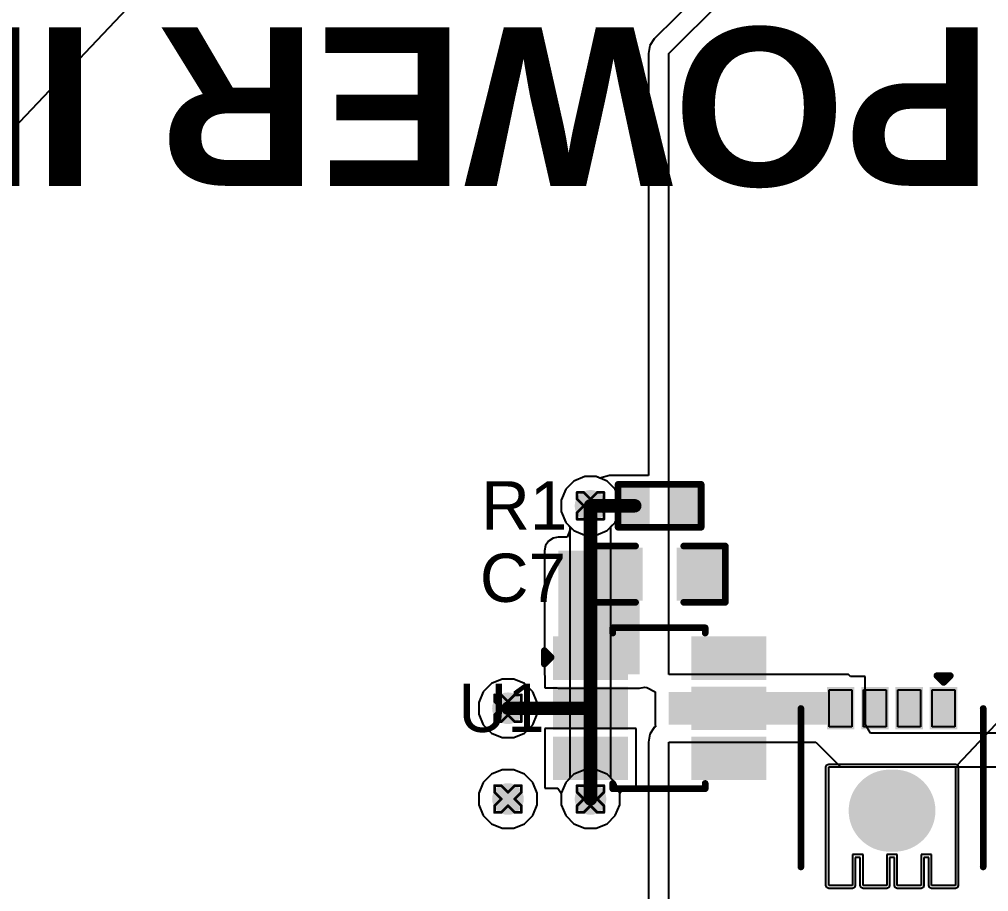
# Model space of a CAD drawing. Header units: inches. Extents: x -11 to 5379, y 0 to 5429.
# Drawn here: x 312.31 to 330.67, y 77.21 to 93.74 of the extents above; entities that cross this region are included whole.
import ezdxf

# ---------------------------------------------------------------- set-up
doc = ezdxf.new("R2010")
doc.units = ezdxf.units.IN
for name, color, linetype in [('Bottom Layer', 5, 'Continuous'), ('Drill Drawing', 1, 'Continuous'), ('GND', 16, 'Continuous'), ('PWR', 76, 'Continuous'), ('Top Layer', 1, 'Continuous'), ('Top Overlay', 2, 'Continuous'), ('Top Paste', 8, 'Continuous'), ('Top Solder', 216, 'Continuous'), ('Via Holes', 16, 'Continuous')]:
    doc.layers.add(name, color=color, linetype=linetype)
doc.styles.add('Arial', font='', dxfattribs={"height": 0.2})
doc.styles.add('Arial_Bold', font='', dxfattribs={"height": 0.2})
doc.styles.get('Arial').set_extended_font_data('Arial')
doc.styles.get('Arial_Bold').set_extended_font_data('Arial', bold=True)

# ---------------------------------------------------------------- blocks, each defined once
blk = doc.blocks.new('13_WQFN_HR__3_2__107')
at = {"layer": 'Top Solder'}
blk.add_line((-0.423, -1.678), (5365.845, -5095.971), dxfattribs=at)
blk = doc.blocks.new('SOT_23_6_158')
at = {"layer": 'Top Layer'}
for points in [[(-1.92, 1.26), (-0.7, 1.26), (-0.7, 0.64), (-1.92, 0.64)], [(0.7, 1.26), (1.92, 1.26), (1.92, 0.64), (0.7, 0.64)], [(-1.92, 0.31), (-0.7, 0.31), (-0.7, -0.31), (-1.92, -0.31)], [(0.7, 0.31), (1.92, 0.31), (1.92, -0.31), (0.7, -0.31)], [(-1.92, -0.64), (-0.7, -0.64), (-0.7, -1.26), (-1.92, -1.26)], [(0.7, -0.64), (1.92, -0.64), (1.92, -1.26), (0.7, -1.26)]]:
    blk.add_hatch(color=1, dxfattribs=at).paths.add_polyline_path(points)
at = {"layer": 'Top Paste'}
for points in [[(-1.92, 1.26), (-0.7, 1.26), (-0.7, 0.64), (-1.92, 0.64)], [(0.7, 1.26), (1.92, 1.26), (1.92, 0.64), (0.7, 0.64)], [(-1.92, 0.31), (-0.7, 0.31), (-0.7, -0.31), (-1.92, -0.31)], [(0.7, 0.31), (1.92, 0.31), (1.92, -0.31), (0.7, -0.31)], [(-1.92, -0.64), (-0.7, -0.64), (-0.7, -1.26), (-1.92, -1.26)], [(0.7, -0.64), (1.92, -0.64), (1.92, -1.26), (0.7, -1.26)]]:
    blk.add_hatch(color=8, dxfattribs=at).paths.add_polyline_path(points)
at = {"layer": 'Top Solder'}
for points in [[(-2.022, 1.362), (-0.598, 1.362), (-0.598, 0.538), (-2.022, 0.538)], [(0.598, 1.362), (2.022, 1.362), (2.022, 0.538), (0.598, 0.538)], [(-2.022, 0.412), (-0.598, 0.412), (-0.598, -0.412), (-2.022, -0.412)], [(0.598, 0.412), (2.022, 0.412), (2.022, -0.412), (0.598, -0.412)], [(-2.022, -0.538), (-0.598, -0.538), (-0.598, -1.362), (-2.022, -1.362)], [(0.598, -0.538), (2.022, -0.538), (2.022, -1.362), (0.598, -1.362)]]:
    blk.add_hatch(color=216, dxfattribs=at).paths.add_polyline_path(points)
at = {"layer": 'Top Overlay'}
for points in [[(-0.889, 1.524, 0.127, 0.127, 0), (0.864, 1.524, 0.127, 0.127, 0)], [(-0.889, 1.424, 0.127, 0.127, 0), (-0.889, 1.524, 0.127, 0.127, 0)], [(0.864, 1.424, 0.127, 0.127, 0), (0.864, 1.524, 0.127, 0.127, 0)], [(-2.184, 1.092, 0.127, 0.127, 0), (-2.057, 0.965, 0.127, 0.127, 0)], [(-2.184, 0.838, 0.127, 0.127, 0), (-2.184, 1.092, 0.127, 0.127, 0)], [(-2.184, 0.838, 0.127, 0.127, 0), (-2.057, 0.965, 0.127, 0.127, 0)], [(-0.889, -1.524, 0.127, 0.127, 0), (-0.889, -1.424, 0.127, 0.127, 0)], [(-0.889, -1.524, 0.127, 0.127, 0), (0.864, -1.524, 0.127, 0.127, 0)], [(0.864, -1.524, 0.127, 0.127, 0), (0.864, -1.424, 0.127, 0.127, 0)]]:
    blk.add_lwpolyline(points, format="xyseb", dxfattribs=at)
for points in [[(-0.921, 1.524, 0.0635, 0.0635, 1), (-0.857, 1.524, 0.0635, 0.0635, 1)], [(-0.921, 1.524, 0.0635, 0.0635, 1), (-0.857, 1.524, 0.0635, 0.0635, 1)], [(-0.921, 1.424, 0.0635, 0.0635, 1), (-0.857, 1.424, 0.0635, 0.0635, 1)], [(0.832, 1.524, 0.0635, 0.0635, 1), (0.895, 1.524, 0.0635, 0.0635, 1)], [(0.832, 1.524, 0.0635, 0.0635, 1), (0.895, 1.524, 0.0635, 0.0635, 1)], [(0.832, 1.424, 0.0635, 0.0635, 1), (0.895, 1.424, 0.0635, 0.0635, 1)], [(-2.216, 1.092, 0.0635, 0.0635, 1), (-2.153, 1.092, 0.0635, 0.0635, 1)], [(-2.216, 1.092, 0.0635, 0.0635, 1), (-2.153, 1.092, 0.0635, 0.0635, 1)], [(-2.089, 0.965, 0.0635, 0.0635, 1), (-2.026, 0.965, 0.0635, 0.0635, 1)], [(-2.089, 0.965, 0.0635, 0.0635, 1), (-2.026, 0.965, 0.0635, 0.0635, 1)], [(-2.216, 0.838, 0.0635, 0.0635, 1), (-2.153, 0.838, 0.0635, 0.0635, 1)], [(-2.216, 0.838, 0.0635, 0.0635, 1), (-2.153, 0.838, 0.0635, 0.0635, 1)], [(-0.921, -1.424, 0.0635, 0.0635, 1), (-0.857, -1.424, 0.0635, 0.0635, 1)], [(-0.921, -1.524, 0.0635, 0.0635, 1), (-0.857, -1.524, 0.0635, 0.0635, 1)], [(-0.921, -1.524, 0.0635, 0.0635, 1), (-0.857, -1.524, 0.0635, 0.0635, 1)], [(0.832, -1.424, 0.0635, 0.0635, 1), (0.895, -1.424, 0.0635, 0.0635, 1)], [(0.832, -1.524, 0.0635, 0.0635, 1), (0.895, -1.524, 0.0635, 0.0635, 1)], [(0.832, -1.524, 0.0635, 0.0635, 1), (0.895, -1.524, 0.0635, 0.0635, 1)]]:
    blk.add_lwpolyline(points, format="xyseb", close=True, dxfattribs=at)
blk = doc.blocks.new('R___0402_471')
at = {"layer": 'Top Layer'}
for points in [[(-0.699, -0.318), (-0.699, 0.318), (-0.241, 0.318), (-0.241, -0.318)], [(0.241, -0.318), (0.241, 0.318), (0.699, 0.318), (0.699, -0.318)]]:
    blk.add_hatch(color=1, dxfattribs=at).paths.add_polyline_path(points)
at = {"layer": 'Top Paste'}
for points in [[(-0.699, -0.318), (-0.699, 0.318), (-0.241, 0.318), (-0.241, -0.318)], [(0.241, -0.318), (0.241, 0.318), (0.699, 0.318), (0.699, -0.318)]]:
    blk.add_hatch(color=8, dxfattribs=at).paths.add_polyline_path(points)
at = {"layer": 'Top Solder'}
for points in [[(-0.754, -0.373), (-0.754, 0.373), (-0.186, 0.373), (-0.186, -0.373)], [(0.186, -0.373), (0.186, 0.373), (0.754, 0.373), (0.754, -0.373)]]:
    blk.add_hatch(color=216, dxfattribs=at).paths.add_polyline_path(points)
at = {"layer": 'Top Overlay'}
for points in [[(-0.787, 0.406, 0.127, 0.127, 0), (-0.787, -0.406, 0.127, 0.127, 0)], [(0.787, 0.406, 0.127, 0.127, 0), (-0.787, 0.406, 0.127, 0.127, 0)], [(0.787, 0.406, 0.127, 0.127, 0), (0.787, -0.406, 0.127, 0.127, 0)], [(0.787, -0.406, 0.127, 0.127, 0), (-0.787, -0.406, 0.127, 0.127, 0)], [(0.813, -0.432, 0.00323, 0.00323, 0), (-0.813, -0.432, 0.00323, 0.00323, 0)]]:
    blk.add_lwpolyline(points, format="xyseb", dxfattribs=at)
for points in [[(-0.819, 0.406, 0.0635, 0.0635, 1), (-0.756, 0.406, 0.0635, 0.0635, 1)], [(-0.819, 0.406, 0.0635, 0.0635, 1), (-0.756, 0.406, 0.0635, 0.0635, 1)], [(0.756, 0.406, 0.0635, 0.0635, 1), (0.819, 0.406, 0.0635, 0.0635, 1)], [(0.756, 0.406, 0.0635, 0.0635, 1), (0.819, 0.406, 0.0635, 0.0635, 1)], [(-0.819, -0.406, 0.0635, 0.0635, 1), (-0.756, -0.406, 0.0635, 0.0635, 1)], [(-0.819, -0.406, 0.0635, 0.0635, 1), (-0.756, -0.406, 0.0635, 0.0635, 1)], [(0.756, -0.406, 0.0635, 0.0635, 1), (0.819, -0.406, 0.0635, 0.0635, 1)], [(0.756, -0.406, 0.0635, 0.0635, 1), (0.819, -0.406, 0.0635, 0.0635, 1)], [(-0.814, -0.432, 0.00161, 0.00161, 1), (-0.812, -0.432, 0.00161, 0.00161, 1)], [(0.812, -0.432, 0.00161, 0.00161, 1), (0.814, -0.432, 0.00161, 0.00161, 1)]]:
    blk.add_lwpolyline(points, format="xyseb", close=True, dxfattribs=at)
blk = doc.blocks.new('P____DI_3333_8_488')
at = {"layer": 'Top Layer'}
for points in [[(-0.62, 1.185), (-0.62, 0.765), (-1.32, 0.765), (-1.32, 1.185)], [(-0.62, 0.535), (-0.62, 0.115), (-1.32, 0.115), (-1.32, 0.535)], [(-0.62, -0.115), (-0.62, -0.535), (-1.32, -0.535), (-1.32, -0.115)], [(-0.62, -0.765), (-0.62, -1.185), (-1.32, -1.185), (-1.32, -0.765)]]:
    blk.add_hatch(color=1, dxfattribs=at).paths.add_polyline_path(points)
h = blk.add_hatch(color=1, dxfattribs=at)
edge = h.paths.add_edge_path()
edge.add_arc((0.97, 0.045), 0.675, 0, 180)
edge.add_line((0.295, 0.045), (0.295, -0.045))
edge.add_arc((0.97, -0.045), 0.675, 180, 360)
edge.add_line((1.645, -0.045), (1.645, 0.045))
at = {"layer": 'Top Paste'}
h = blk.add_hatch(color=8, dxfattribs=at)
edge = h.paths.add_edge_path()
edge.add_arc((0.97, 0.045), 0.675, 0, 180)
edge.add_line((0.295, 0.045), (0.295, -0.045))
edge.add_arc((0.97, -0.045), 0.675, 180, 360)
edge.add_line((1.645, -0.045), (1.645, 0.045))
at = {"layer": 'Top Solder'}
for points in [[(-0.57, 1.235), (-0.57, 0.715), (-1.37, 0.715), (-1.37, 1.235)], [(-0.57, 0.585), (-0.57, 0.065), (-1.37, 0.065), (-1.37, 0.585)], [(-0.57, -0.065), (-0.57, -0.585), (-1.37, -0.585), (-1.37, -0.065)], [(-0.57, -0.715), (-0.57, -1.235), (-1.37, -1.235), (-1.37, -0.715)]]:
    blk.add_hatch(color=216, dxfattribs=at).paths.add_polyline_path(points)
h = blk.add_hatch(color=216, dxfattribs=at)
edge = h.paths.add_edge_path()
edge.add_arc((0.97, 0.045), 0.777, 0, 180)
edge.add_line((0.193, 0.045), (0.193, -0.045))
edge.add_arc((0.97, -0.045), 0.777, 180, 360)
edge.add_line((1.747, -0.045), (1.747, 0.045))
at = {"layer": 'Top Layer'}
for p, q in [((0.14, 1.2), (0.14, 1.2)), ((0.14, 1.2), (2.39, 1.2)), ((0.14, -1.2), (0.14, 1.2)), ((2.39, 1.2), (2.39, 0.75)), ((2.39, 0.75), (1.8, 0.75)), ((1.8, 0.75), (1.8, 0.55)), ((1.8, 0.55), (2.39, 0.55)), ((2.39, 0.55), (2.39, 0.1)), ((2.39, 0.1), (1.8, 0.1)), ((1.8, 0.1), (1.8, -0.1)), ((1.8, -0.1), (2.39, -0.1)), ((2.39, -0.1), (2.39, -0.55)), ((2.39, -0.55), (1.8, -0.55)), ((1.8, -0.55), (1.8, -0.75)), ((1.8, -0.75), (2.39, -0.75)), ((2.39, -0.75), (2.39, -1.2)), ((2.39, -1.2), (0.14, -1.2))]:
    blk.add_line(p, q, dxfattribs=at)
at = {"layer": 'Top Overlay'}
for points in [[(2.035, 1.727, 0.127, 0.127, 0), (-0.965, 1.727, 0.127, 0.127, 0)], [(-1.459, 0.977, 0.127, 0.127, 0), (-1.586, 1.104, 0.127, 0.127, 0)], [(-1.586, 0.85, 0.127, 0.127, 0), (-1.586, 1.104, 0.127, 0.127, 0)], [(-1.586, 0.85, 0.127, 0.127, 0), (-1.459, 0.977, 0.127, 0.127, 0)], [(2.035, -1.727, 0.127, 0.127, 0), (-0.965, -1.727, 0.127, 0.127, 0)]]:
    blk.add_lwpolyline(points, format="xyseb", dxfattribs=at)
for points in [[(-0.997, 1.727, 0.0635, 0.0635, 1), (-0.933, 1.727, 0.0635, 0.0635, 1)], [(2.003, 1.727, 0.0635, 0.0635, 1), (2.067, 1.727, 0.0635, 0.0635, 1)], [(-1.618, 1.104, 0.0635, 0.0635, 1), (-1.555, 1.104, 0.0635, 0.0635, 1)], [(-1.618, 1.104, 0.0635, 0.0635, 1), (-1.555, 1.104, 0.0635, 0.0635, 1)], [(-1.491, 0.977, 0.0635, 0.0635, 1), (-1.428, 0.977, 0.0635, 0.0635, 1)], [(-1.491, 0.977, 0.0635, 0.0635, 1), (-1.428, 0.977, 0.0635, 0.0635, 1)], [(-1.618, 0.85, 0.0635, 0.0635, 1), (-1.555, 0.85, 0.0635, 0.0635, 1)], [(-1.618, 0.85, 0.0635, 0.0635, 1), (-1.555, 0.85, 0.0635, 0.0635, 1)], [(-0.997, -1.727, 0.0635, 0.0635, 1), (-0.933, -1.727, 0.0635, 0.0635, 1)], [(2.003, -1.727, 0.0635, 0.0635, 1), (2.067, -1.727, 0.0635, 0.0635, 1)]]:
    blk.add_lwpolyline(points, format="xyseb", close=True, dxfattribs=at)
at = {"layer": 'Top Paste'}
for p, q in [((-1.32, 0.76), (-1.32, 1.19)), ((-1.32, 1.19), (-0.62, 1.19)), ((-0.62, 1.19), (-0.62, 1.19)), ((-0.62, 1.19), (-0.62, 0.76)), ((0.14, -1.2), (0.14, 1.2)), ((0.14, 1.2), (2.39, 1.2)), ((2.39, 1.2), (2.39, 0.75)), ((-0.62, 0.76), (-1.32, 0.76)), ((2.39, 0.75), (1.8, 0.75)), ((1.8, 0.75), (1.8, 0.55)), ((-1.32, 0.11), (-1.32, 0.54)), ((-1.32, 0.54), (-0.62, 0.54)), ((-0.62, 0.54), (-0.62, 0.54)), ((-0.62, 0.54), (-0.62, 0.11)), ((1.8, 0.55), (2.39, 0.55)), ((2.39, 0.55), (2.39, 0.1)), ((-0.62, 0.11), (-1.32, 0.11)), ((2.39, 0.1), (1.8, 0.1)), ((1.8, 0.1), (1.8, -0.1)), ((-1.32, -0.54), (-1.32, -0.11)), ((-1.32, -0.11), (-0.62, -0.11)), ((-0.62, -0.11), (-0.62, -0.11)), ((-0.62, -0.11), (-0.62, -0.54)), ((1.8, -0.1), (2.39, -0.1)), ((2.39, -0.1), (2.39, -0.55)), ((-0.62, -0.54), (-1.32, -0.54)), ((2.39, -0.55), (1.8, -0.55)), ((1.8, -0.55), (1.8, -0.75)), ((-1.32, -1.19), (-1.32, -0.76)), ((-1.32, -0.76), (-0.62, -0.76)), ((-0.62, -0.76), (-0.62, -0.76)), ((-0.62, -0.76), (-0.62, -1.19)), ((1.8, -0.75), (2.39, -0.75)), ((2.39, -0.75), (2.39, -1.2)), ((-0.62, -1.19), (-1.32, -1.19)), ((2.39, -1.2), (0.14, -1.2)), ((2.39, -1.2), (2.39, -1.2))]:
    blk.add_line(p, q, dxfattribs=at)
at = {"layer": 'Top Solder'}
for p, q in [((0.102, 1.238), (-5349.491, 5050.367)), ((0.086, 1.2), (0.102, 1.238)), ((0.086, -1.2), (0.086, 1.2)), ((0.102, 1.238), (0.14, 1.254)), ((0.14, 1.254), (2.39, 1.254)), ((2.39, 1.254), (2.428, 1.238)), ((2.428, 1.238), (2.444, 1.2)), ((2.444, 1.2), (2.444, 0.75)), ((2.444, 0.75), (2.428, 0.712)), ((2.39, 0.696), (1.854, 0.696)), ((1.854, 0.696), (1.854, 0.604)), ((1.854, 0.604), (2.39, 0.604)), ((2.428, 0.712), (2.39, 0.696)), ((2.39, 0.604), (2.428, 0.588)), ((2.428, 0.588), (2.444, 0.55)), ((2.444, 0.55), (2.444, 0.1)), ((2.39, 0.046), (1.854, 0.046)), ((1.854, 0.046), (1.854, -0.046)), ((2.428, 0.062), (2.39, 0.046)), ((2.444, 0.1), (2.428, 0.062)), ((1.854, -0.046), (2.39, -0.046)), ((2.39, -0.046), (2.428, -0.062)), ((2.428, -0.062), (2.444, -0.1)), ((2.444, -0.1), (2.444, -0.55)), ((2.444, -0.55), (2.428, -0.588)), ((2.39, -0.604), (1.854, -0.604)), ((1.854, -0.604), (1.854, -0.696)), ((1.854, -0.696), (2.39, -0.696)), ((2.428, -0.588), (2.39, -0.604)), ((2.39, -0.696), (2.428, -0.712)), ((2.428, -0.712), (2.444, -0.75)), ((2.444, -0.75), (2.444, -1.2)), ((0.102, -1.238), (0.086, -1.2)), ((0.14, -1.254), (0.102, -1.238)), ((2.39, -1.254), (0.14, -1.254)), ((2.428, -1.238), (2.39, -1.254)), ((2.444, -1.2), (2.428, -1.238))]:
    blk.add_line(p, q, dxfattribs=at)
blk = doc.blocks.new('C___0603_709')
at = {"layer": 'Top Layer'}
for points in [[(-0.381, 0.445), (-0.381, -0.445), (-1.143, -0.445), (-1.143, 0.445)], [(1.143, 0.445), (1.143, -0.445), (0.381, -0.445), (0.381, 0.445)]]:
    blk.add_hatch(color=1, dxfattribs=at).paths.add_polyline_path(points)
at = {"layer": 'Top Paste'}
for points in [[(-0.381, 0.445), (-0.381, -0.445), (-1.143, -0.445), (-1.143, 0.445)], [(1.143, 0.445), (1.143, -0.445), (0.381, -0.445), (0.381, 0.445)]]:
    blk.add_hatch(color=8, dxfattribs=at).paths.add_polyline_path(points)
at = {"layer": 'Top Solder'}
for points in [[(-0.321, 0.504), (-0.321, -0.504), (-1.203, -0.504), (-1.203, 0.504)], [(1.203, 0.504), (1.203, -0.504), (0.321, -0.504), (0.321, 0.504)]]:
    blk.add_hatch(color=216, dxfattribs=at).paths.add_polyline_path(points)
at = {"layer": 'Top Overlay'}
for points in [[(-1.245, -0.533, 0.127, 0.127, 0), (-1.245, 0.533, 0.127, 0.127, 0)], [(-1.245, 0.533, 0.127, 0.127, 0), (-0.457, 0.533, 0.127, 0.127, 0)], [(0.457, 0.533, 0.127, 0.127, 0), (1.245, 0.533, 0.127, 0.127, 0)], [(1.245, -0.533, 0.127, 0.127, 0), (1.245, 0.533, 0.127, 0.127, 0)], [(-1.245, -0.533, 0.127, 0.127, 0), (-0.457, -0.533, 0.127, 0.127, 0)], [(0.457, -0.533, 0.127, 0.127, 0), (1.245, -0.533, 0.127, 0.127, 0)]]:
    blk.add_lwpolyline(points, format="xyseb", dxfattribs=at)
for points in [[(-1.276, 0.533, 0.0635, 0.0635, 1), (-1.213, 0.533, 0.0635, 0.0635, 1)], [(-1.276, 0.533, 0.0635, 0.0635, 1), (-1.213, 0.533, 0.0635, 0.0635, 1)], [(-0.489, 0.533, 0.0635, 0.0635, 1), (-0.425, 0.533, 0.0635, 0.0635, 1)], [(0.425, 0.533, 0.0635, 0.0635, 1), (0.489, 0.533, 0.0635, 0.0635, 1)], [(1.213, 0.533, 0.0635, 0.0635, 1), (1.276, 0.533, 0.0635, 0.0635, 1)], [(1.213, 0.533, 0.0635, 0.0635, 1), (1.276, 0.533, 0.0635, 0.0635, 1)], [(-1.276, -0.533, 0.0635, 0.0635, 1), (-1.213, -0.533, 0.0635, 0.0635, 1)], [(-1.276, -0.533, 0.0635, 0.0635, 1), (-1.213, -0.533, 0.0635, 0.0635, 1)], [(-0.489, -0.533, 0.0635, 0.0635, 1), (-0.425, -0.533, 0.0635, 0.0635, 1)], [(0.425, -0.533, 0.0635, 0.0635, 1), (0.489, -0.533, 0.0635, 0.0635, 1)], [(1.213, -0.533, 0.0635, 0.0635, 1), (1.276, -0.533, 0.0635, 0.0635, 1)], [(1.213, -0.533, 0.0635, 0.0635, 1), (1.276, -0.533, 0.0635, 0.0635, 1)]]:
    blk.add_lwpolyline(points, format="xyseb", close=True, dxfattribs=at)

msp = doc.modelspace()

# ---------------------------------------------------------------- hatches: boundary and pattern name
at = {"layer": 'Bottom Layer'}
h = msp.add_hatch(color=5, dxfattribs=at)
edge = h.paths.add_edge_path()
edge.add_arc((323.128, 84.523), 0.3, 0, 360)
h = msp.add_hatch(color=5, dxfattribs=at)
edge = h.paths.add_edge_path()
edge.add_arc((321.564, 80.688), 0.3, 0, 360)
h = msp.add_hatch(color=5, dxfattribs=at)
edge = h.paths.add_edge_path()
edge.add_arc((321.564, 78.969), 0.3, 0, 360)
h = msp.add_hatch(color=5, dxfattribs=at)
edge = h.paths.add_edge_path()
edge.add_arc((323.128, 78.969), 0.3, 0, 360)
at = {"layer": 'GND'}
h = msp.add_hatch(color=16, dxfattribs=at)
edge = h.paths.add_edge_path()
edge.add_arc((323.128, 84.523), 0.3, 0, 360)
h = msp.add_hatch(color=16, dxfattribs=at)
edge = h.paths.add_edge_path()
edge.add_arc((321.564, 80.688), 0.3, 0, 360)
h = msp.add_hatch(color=16, dxfattribs=at)
edge = h.paths.add_edge_path()
edge.add_arc((321.564, 78.969), 0.3, 0, 360)
h = msp.add_hatch(color=16, dxfattribs=at)
edge = h.paths.add_edge_path()
edge.add_arc((323.128, 78.969), 0.3, 0, 360)
at = {"layer": 'PWR'}
h = msp.add_hatch(color=76, dxfattribs=at)
edge = h.paths.add_edge_path()
edge.add_arc((323.128, 84.523), 0.3, 0, 360)
h = msp.add_hatch(color=76, dxfattribs=at)
edge = h.paths.add_edge_path()
edge.add_arc((321.564, 80.688), 0.3, 0, 360)
h = msp.add_hatch(color=76, dxfattribs=at)
edge = h.paths.add_edge_path()
edge.add_arc((321.564, 78.969), 0.3, 0, 360)
h = msp.add_hatch(color=76, dxfattribs=at)
edge = h.paths.add_edge_path()
edge.add_arc((323.128, 78.969), 0.3, 0, 360)
at = {"layer": 'Top Layer'}
h = msp.add_hatch(color=1, dxfattribs=at)
edge = h.paths.add_edge_path()
edge.add_arc((323.128, 84.523), 0.3, 0, 360)
for points in [[(322.518, 81.328), (324.057, 81.328), (324.057, 83.672), (322.518, 83.672)], [(324.612, 80.378), (328.077, 80.378), (328.077, 80.998), (324.612, 80.998)]]:
    msp.add_hatch(color=1, dxfattribs=at).paths.add_polyline_path(points)
h = msp.add_hatch(color=1, dxfattribs=at)
edge = h.paths.add_edge_path()
edge.add_arc((321.564, 80.688), 0.3, 0, 360)
h = msp.add_hatch(color=1, dxfattribs=at)
edge = h.paths.add_edge_path()
edge.add_arc((321.564, 78.969), 0.3, 0, 360)
h = msp.add_hatch(color=1, dxfattribs=at)
edge = h.paths.add_edge_path()
edge.add_arc((323.128, 78.969), 0.3, 0, 360)
at = {"layer": 'Via Holes'}
h = msp.add_hatch(color=7, dxfattribs=at)
edge = h.paths.add_edge_path()
edge.add_arc((323.128, 84.523), 0.15, 0, 360)
h = msp.add_hatch(color=7, dxfattribs=at)
edge = h.paths.add_edge_path()
edge.add_arc((321.564, 80.688), 0.15, 0, 360)
h = msp.add_hatch(color=7, dxfattribs=at)
edge = h.paths.add_edge_path()
edge.add_arc((321.564, 78.969), 0.15, 0, 360)
h = msp.add_hatch(color=7, dxfattribs=at)
edge = h.paths.add_edge_path()
edge.add_arc((323.128, 78.969), 0.15, 0, 360)

# ---------------------------------------------------------------- linework, layer by layer
at = {"layer": 'Bottom Layer'}
for p, q in [((323.018, 85.077), (322.814, 84.993)), ((323.238, 85.077), (323.018, 85.077)), ((323.442, 84.993), (323.238, 85.077)), ((322.814, 84.993), (322.658, 84.837)), ((323.597, 84.837), (323.442, 84.993)), ((322.658, 84.837), (322.574, 84.633)), ((323.682, 84.633), (323.597, 84.837)), ((322.574, 84.633), (322.574, 84.413)), ((323.682, 84.413), (323.682, 84.633)), ((322.574, 84.413), (322.658, 84.209)), ((323.597, 84.209), (323.682, 84.413)), ((322.658, 84.209), (322.739, 84.128)), ((322.739, 84.128), (322.739, 79.364)), ((323.516, 84.128), (323.597, 84.209)), ((323.516, 79.364), (323.516, 84.128)), ((322.739, 79.364), (322.658, 79.282)), ((323.597, 79.282), (323.516, 79.364)), ((322.658, 79.282), (322.574, 79.079)), ((323.682, 79.079), (323.597, 79.282)), ((322.574, 79.079), (322.574, 78.858)), ((323.682, 78.858), (323.682, 79.079)), ((322.574, 78.858), (322.658, 78.655)), ((323.597, 78.655), (323.682, 78.858)), ((322.658, 78.655), (322.814, 78.499)), ((323.442, 78.499), (323.597, 78.655)), ((322.814, 78.499), (323.018, 78.415)), ((323.238, 78.415), (323.442, 78.499)), ((323.018, 78.415), (323.238, 78.415))]:
    msp.add_line(p, q, dxfattribs=at)
msp.add_lwpolyline([(323.128, 78.969, 0.254, 0.254, 0), (323.128, 84.523, 0.254, 0.254, 0)], format="xyseb", dxfattribs=at)
for points in [[(323.064, 84.523, 0.127, 0.127, 1), (323.191, 84.523, 0.127, 0.127, 1)], [(323.064, 78.969, 0.127, 0.127, 1), (323.191, 78.969, 0.127, 0.127, 1)]]:
    msp.add_lwpolyline(points, format="xyseb", close=True, dxfattribs=at)
at = {"layer": 'Drill Drawing'}
for points in [[(322.874, 84.65, 0.0508, 0.0508, 0), (322.874, 84.777, 0.0508, 0.0508, 0)], [(322.874, 84.777, 0.0508, 0.0508, 0), (323.001, 84.777, 0.0508, 0.0508, 0)], [(322.874, 84.65, 0.0508, 0.0508, 0), (323.001, 84.523, 0.0508, 0.0508, 0)], [(323.001, 84.777, 0.0508, 0.0508, 0), (323.128, 84.65, 0.0508, 0.0508, 0)], [(323.128, 84.65, 0.0508, 0.0508, 0), (323.255, 84.777, 0.0508, 0.0508, 0)], [(323.255, 84.777, 0.0508, 0.0508, 0), (323.382, 84.777, 0.0508, 0.0508, 0)], [(323.255, 84.523, 0.0508, 0.0508, 0), (323.382, 84.65, 0.0508, 0.0508, 0)], [(323.382, 84.65, 0.0508, 0.0508, 0), (323.382, 84.777, 0.0508, 0.0508, 0)], [(322.874, 84.396, 0.0508, 0.0508, 0), (323.001, 84.523, 0.0508, 0.0508, 0)], [(323.255, 84.523, 0.0508, 0.0508, 0), (323.382, 84.396, 0.0508, 0.0508, 0)], [(322.874, 84.269, 0.0508, 0.0508, 0), (322.874, 84.396, 0.0508, 0.0508, 0)], [(323.001, 84.269, 0.0508, 0.0508, 0), (323.128, 84.396, 0.0508, 0.0508, 0)], [(323.128, 84.396, 0.0508, 0.0508, 0), (323.255, 84.269, 0.0508, 0.0508, 0)], [(323.382, 84.269, 0.0508, 0.0508, 0), (323.382, 84.396, 0.0508, 0.0508, 0)], [(322.874, 84.269, 0.0508, 0.0508, 0), (323.001, 84.269, 0.0508, 0.0508, 0)], [(323.255, 84.269, 0.0508, 0.0508, 0), (323.382, 84.269, 0.0508, 0.0508, 0)], [(321.31, 80.815, 0.0508, 0.0508, 0), (321.31, 80.942, 0.0508, 0.0508, 0)], [(321.31, 80.942, 0.0508, 0.0508, 0), (321.437, 80.942, 0.0508, 0.0508, 0)], [(321.31, 80.815, 0.0508, 0.0508, 0), (321.437, 80.688, 0.0508, 0.0508, 0)], [(321.437, 80.942, 0.0508, 0.0508, 0), (321.564, 80.815, 0.0508, 0.0508, 0)], [(321.564, 80.815, 0.0508, 0.0508, 0), (321.691, 80.942, 0.0508, 0.0508, 0)], [(321.691, 80.942, 0.0508, 0.0508, 0), (321.818, 80.942, 0.0508, 0.0508, 0)], [(321.691, 80.688, 0.0508, 0.0508, 0), (321.818, 80.815, 0.0508, 0.0508, 0)], [(321.818, 80.815, 0.0508, 0.0508, 0), (321.818, 80.942, 0.0508, 0.0508, 0)], [(321.31, 80.561, 0.0508, 0.0508, 0), (321.437, 80.688, 0.0508, 0.0508, 0)], [(321.691, 80.688, 0.0508, 0.0508, 0), (321.818, 80.561, 0.0508, 0.0508, 0)], [(321.31, 80.434, 0.0508, 0.0508, 0), (321.31, 80.561, 0.0508, 0.0508, 0)], [(321.31, 80.434, 0.0508, 0.0508, 0), (321.437, 80.434, 0.0508, 0.0508, 0)], [(321.437, 80.434, 0.0508, 0.0508, 0), (321.564, 80.561, 0.0508, 0.0508, 0)], [(321.564, 80.561, 0.0508, 0.0508, 0), (321.691, 80.434, 0.0508, 0.0508, 0)], [(321.691, 80.434, 0.0508, 0.0508, 0), (321.818, 80.434, 0.0508, 0.0508, 0)], [(321.818, 80.434, 0.0508, 0.0508, 0), (321.818, 80.561, 0.0508, 0.0508, 0)], [(321.31, 79.096, 0.0508, 0.0508, 0), (321.31, 79.223, 0.0508, 0.0508, 0)], [(321.31, 79.223, 0.0508, 0.0508, 0), (321.437, 79.223, 0.0508, 0.0508, 0)], [(321.437, 79.223, 0.0508, 0.0508, 0), (321.564, 79.096, 0.0508, 0.0508, 0)], [(321.564, 79.096, 0.0508, 0.0508, 0), (321.691, 79.223, 0.0508, 0.0508, 0)], [(321.691, 79.223, 0.0508, 0.0508, 0), (321.818, 79.223, 0.0508, 0.0508, 0)], [(321.818, 79.096, 0.0508, 0.0508, 0), (321.818, 79.223, 0.0508, 0.0508, 0)], [(322.874, 79.096, 0.0508, 0.0508, 0), (322.874, 79.223, 0.0508, 0.0508, 0)], [(322.874, 79.223, 0.0508, 0.0508, 0), (323.001, 79.223, 0.0508, 0.0508, 0)], [(323.001, 79.223, 0.0508, 0.0508, 0), (323.128, 79.096, 0.0508, 0.0508, 0)], [(323.128, 79.096, 0.0508, 0.0508, 0), (323.255, 79.223, 0.0508, 0.0508, 0)], [(323.255, 79.223, 0.0508, 0.0508, 0), (323.382, 79.223, 0.0508, 0.0508, 0)], [(323.382, 79.096, 0.0508, 0.0508, 0), (323.382, 79.223, 0.0508, 0.0508, 0)], [(321.31, 79.096, 0.0508, 0.0508, 0), (321.437, 78.969, 0.0508, 0.0508, 0)], [(321.31, 78.842, 0.0508, 0.0508, 0), (321.437, 78.969, 0.0508, 0.0508, 0)], [(321.691, 78.969, 0.0508, 0.0508, 0), (321.818, 79.096, 0.0508, 0.0508, 0)], [(321.691, 78.969, 0.0508, 0.0508, 0), (321.818, 78.842, 0.0508, 0.0508, 0)], [(322.874, 79.096, 0.0508, 0.0508, 0), (323.001, 78.969, 0.0508, 0.0508, 0)], [(322.874, 78.842, 0.0508, 0.0508, 0), (323.001, 78.969, 0.0508, 0.0508, 0)], [(323.255, 78.969, 0.0508, 0.0508, 0), (323.382, 79.096, 0.0508, 0.0508, 0)], [(323.255, 78.969, 0.0508, 0.0508, 0), (323.382, 78.842, 0.0508, 0.0508, 0)], [(321.31, 78.715, 0.0508, 0.0508, 0), (321.31, 78.842, 0.0508, 0.0508, 0)], [(321.437, 78.715, 0.0508, 0.0508, 0), (321.564, 78.842, 0.0508, 0.0508, 0)], [(321.564, 78.842, 0.0508, 0.0508, 0), (321.691, 78.715, 0.0508, 0.0508, 0)], [(321.818, 78.715, 0.0508, 0.0508, 0), (321.818, 78.842, 0.0508, 0.0508, 0)], [(322.874, 78.715, 0.0508, 0.0508, 0), (322.874, 78.842, 0.0508, 0.0508, 0)], [(323.001, 78.715, 0.0508, 0.0508, 0), (323.128, 78.842, 0.0508, 0.0508, 0)], [(323.128, 78.842, 0.0508, 0.0508, 0), (323.255, 78.715, 0.0508, 0.0508, 0)], [(323.382, 78.715, 0.0508, 0.0508, 0), (323.382, 78.842, 0.0508, 0.0508, 0)], [(321.31, 78.715, 0.0508, 0.0508, 0), (321.437, 78.715, 0.0508, 0.0508, 0)], [(321.691, 78.715, 0.0508, 0.0508, 0), (321.818, 78.715, 0.0508, 0.0508, 0)], [(322.874, 78.715, 0.0508, 0.0508, 0), (323.001, 78.715, 0.0508, 0.0508, 0)], [(323.255, 78.715, 0.0508, 0.0508, 0), (323.382, 78.715, 0.0508, 0.0508, 0)]]:
    msp.add_lwpolyline(points, format="xyseb", dxfattribs=at)
for points in [[(322.861, 84.777, 0.0254, 0.0254, 1), (322.886, 84.777, 0.0254, 0.0254, 1)], [(322.861, 84.777, 0.0254, 0.0254, 1), (322.886, 84.777, 0.0254, 0.0254, 1)], [(322.861, 84.65, 0.0254, 0.0254, 1), (322.886, 84.65, 0.0254, 0.0254, 1)], [(322.861, 84.65, 0.0254, 0.0254, 1), (322.886, 84.65, 0.0254, 0.0254, 1)], [(322.988, 84.777, 0.0254, 0.0254, 1), (323.013, 84.777, 0.0254, 0.0254, 1)], [(322.988, 84.777, 0.0254, 0.0254, 1), (323.013, 84.777, 0.0254, 0.0254, 1)], [(323.115, 84.65, 0.0254, 0.0254, 1), (323.14, 84.65, 0.0254, 0.0254, 1)], [(323.115, 84.65, 0.0254, 0.0254, 1), (323.14, 84.65, 0.0254, 0.0254, 1)], [(323.242, 84.777, 0.0254, 0.0254, 1), (323.267, 84.777, 0.0254, 0.0254, 1)], [(323.242, 84.777, 0.0254, 0.0254, 1), (323.267, 84.777, 0.0254, 0.0254, 1)], [(323.369, 84.777, 0.0254, 0.0254, 1), (323.394, 84.777, 0.0254, 0.0254, 1)], [(323.369, 84.777, 0.0254, 0.0254, 1), (323.394, 84.777, 0.0254, 0.0254, 1)], [(323.369, 84.65, 0.0254, 0.0254, 1), (323.394, 84.65, 0.0254, 0.0254, 1)], [(323.369, 84.65, 0.0254, 0.0254, 1), (323.394, 84.65, 0.0254, 0.0254, 1)], [(322.988, 84.523, 0.0254, 0.0254, 1), (323.013, 84.523, 0.0254, 0.0254, 1)], [(322.988, 84.523, 0.0254, 0.0254, 1), (323.013, 84.523, 0.0254, 0.0254, 1)], [(323.242, 84.523, 0.0254, 0.0254, 1), (323.267, 84.523, 0.0254, 0.0254, 1)], [(323.242, 84.523, 0.0254, 0.0254, 1), (323.267, 84.523, 0.0254, 0.0254, 1)], [(322.861, 84.396, 0.0254, 0.0254, 1), (322.886, 84.396, 0.0254, 0.0254, 1)], [(322.861, 84.396, 0.0254, 0.0254, 1), (322.886, 84.396, 0.0254, 0.0254, 1)], [(323.115, 84.396, 0.0254, 0.0254, 1), (323.14, 84.396, 0.0254, 0.0254, 1)], [(323.115, 84.396, 0.0254, 0.0254, 1), (323.14, 84.396, 0.0254, 0.0254, 1)], [(323.369, 84.396, 0.0254, 0.0254, 1), (323.394, 84.396, 0.0254, 0.0254, 1)], [(323.369, 84.396, 0.0254, 0.0254, 1), (323.394, 84.396, 0.0254, 0.0254, 1)], [(322.861, 84.269, 0.0254, 0.0254, 1), (322.886, 84.269, 0.0254, 0.0254, 1)], [(322.861, 84.269, 0.0254, 0.0254, 1), (322.886, 84.269, 0.0254, 0.0254, 1)], [(322.988, 84.269, 0.0254, 0.0254, 1), (323.013, 84.269, 0.0254, 0.0254, 1)], [(322.988, 84.269, 0.0254, 0.0254, 1), (323.013, 84.269, 0.0254, 0.0254, 1)], [(323.242, 84.269, 0.0254, 0.0254, 1), (323.267, 84.269, 0.0254, 0.0254, 1)], [(323.242, 84.269, 0.0254, 0.0254, 1), (323.267, 84.269, 0.0254, 0.0254, 1)], [(323.369, 84.269, 0.0254, 0.0254, 1), (323.394, 84.269, 0.0254, 0.0254, 1)], [(323.369, 84.269, 0.0254, 0.0254, 1), (323.394, 84.269, 0.0254, 0.0254, 1)], [(321.297, 80.942, 0.0254, 0.0254, 1), (321.323, 80.942, 0.0254, 0.0254, 1)], [(321.297, 80.942, 0.0254, 0.0254, 1), (321.323, 80.942, 0.0254, 0.0254, 1)], [(321.297, 80.815, 0.0254, 0.0254, 1), (321.323, 80.815, 0.0254, 0.0254, 1)], [(321.297, 80.815, 0.0254, 0.0254, 1), (321.323, 80.815, 0.0254, 0.0254, 1)], [(321.424, 80.942, 0.0254, 0.0254, 1), (321.45, 80.942, 0.0254, 0.0254, 1)], [(321.424, 80.942, 0.0254, 0.0254, 1), (321.45, 80.942, 0.0254, 0.0254, 1)], [(321.551, 80.815, 0.0254, 0.0254, 1), (321.577, 80.815, 0.0254, 0.0254, 1)], [(321.551, 80.815, 0.0254, 0.0254, 1), (321.577, 80.815, 0.0254, 0.0254, 1)], [(321.678, 80.942, 0.0254, 0.0254, 1), (321.704, 80.942, 0.0254, 0.0254, 1)], [(321.678, 80.942, 0.0254, 0.0254, 1), (321.704, 80.942, 0.0254, 0.0254, 1)], [(321.805, 80.942, 0.0254, 0.0254, 1), (321.831, 80.942, 0.0254, 0.0254, 1)], [(321.805, 80.942, 0.0254, 0.0254, 1), (321.831, 80.942, 0.0254, 0.0254, 1)], [(321.805, 80.815, 0.0254, 0.0254, 1), (321.831, 80.815, 0.0254, 0.0254, 1)], [(321.805, 80.815, 0.0254, 0.0254, 1), (321.831, 80.815, 0.0254, 0.0254, 1)], [(321.424, 80.688, 0.0254, 0.0254, 1), (321.45, 80.688, 0.0254, 0.0254, 1)], [(321.424, 80.688, 0.0254, 0.0254, 1), (321.45, 80.688, 0.0254, 0.0254, 1)], [(321.678, 80.688, 0.0254, 0.0254, 1), (321.704, 80.688, 0.0254, 0.0254, 1)], [(321.678, 80.688, 0.0254, 0.0254, 1), (321.704, 80.688, 0.0254, 0.0254, 1)], [(321.297, 80.561, 0.0254, 0.0254, 1), (321.323, 80.561, 0.0254, 0.0254, 1)], [(321.297, 80.561, 0.0254, 0.0254, 1), (321.323, 80.561, 0.0254, 0.0254, 1)], [(321.297, 80.434, 0.0254, 0.0254, 1), (321.323, 80.434, 0.0254, 0.0254, 1)], [(321.297, 80.434, 0.0254, 0.0254, 1), (321.323, 80.434, 0.0254, 0.0254, 1)], [(321.424, 80.434, 0.0254, 0.0254, 1), (321.45, 80.434, 0.0254, 0.0254, 1)], [(321.424, 80.434, 0.0254, 0.0254, 1), (321.45, 80.434, 0.0254, 0.0254, 1)], [(321.551, 80.561, 0.0254, 0.0254, 1), (321.577, 80.561, 0.0254, 0.0254, 1)], [(321.551, 80.561, 0.0254, 0.0254, 1), (321.577, 80.561, 0.0254, 0.0254, 1)], [(321.678, 80.434, 0.0254, 0.0254, 1), (321.704, 80.434, 0.0254, 0.0254, 1)], [(321.678, 80.434, 0.0254, 0.0254, 1), (321.704, 80.434, 0.0254, 0.0254, 1)], [(321.805, 80.561, 0.0254, 0.0254, 1), (321.831, 80.561, 0.0254, 0.0254, 1)], [(321.805, 80.561, 0.0254, 0.0254, 1), (321.831, 80.561, 0.0254, 0.0254, 1)], [(321.805, 80.434, 0.0254, 0.0254, 1), (321.831, 80.434, 0.0254, 0.0254, 1)], [(321.805, 80.434, 0.0254, 0.0254, 1), (321.831, 80.434, 0.0254, 0.0254, 1)], [(321.297, 79.223, 0.0254, 0.0254, 1), (321.323, 79.223, 0.0254, 0.0254, 1)], [(321.297, 79.223, 0.0254, 0.0254, 1), (321.323, 79.223, 0.0254, 0.0254, 1)], [(321.424, 79.223, 0.0254, 0.0254, 1), (321.45, 79.223, 0.0254, 0.0254, 1)], [(321.424, 79.223, 0.0254, 0.0254, 1), (321.45, 79.223, 0.0254, 0.0254, 1)], [(321.678, 79.223, 0.0254, 0.0254, 1), (321.704, 79.223, 0.0254, 0.0254, 1)], [(321.678, 79.223, 0.0254, 0.0254, 1), (321.704, 79.223, 0.0254, 0.0254, 1)], [(321.805, 79.223, 0.0254, 0.0254, 1), (321.831, 79.223, 0.0254, 0.0254, 1)], [(321.805, 79.223, 0.0254, 0.0254, 1), (321.831, 79.223, 0.0254, 0.0254, 1)], [(322.861, 79.223, 0.0254, 0.0254, 1), (322.886, 79.223, 0.0254, 0.0254, 1)], [(322.861, 79.223, 0.0254, 0.0254, 1), (322.886, 79.223, 0.0254, 0.0254, 1)], [(322.988, 79.223, 0.0254, 0.0254, 1), (323.013, 79.223, 0.0254, 0.0254, 1)], [(322.988, 79.223, 0.0254, 0.0254, 1), (323.013, 79.223, 0.0254, 0.0254, 1)], [(323.242, 79.223, 0.0254, 0.0254, 1), (323.267, 79.223, 0.0254, 0.0254, 1)], [(323.242, 79.223, 0.0254, 0.0254, 1), (323.267, 79.223, 0.0254, 0.0254, 1)], [(323.369, 79.223, 0.0254, 0.0254, 1), (323.394, 79.223, 0.0254, 0.0254, 1)], [(323.369, 79.223, 0.0254, 0.0254, 1), (323.394, 79.223, 0.0254, 0.0254, 1)], [(321.297, 79.096, 0.0254, 0.0254, 1), (321.323, 79.096, 0.0254, 0.0254, 1)], [(321.297, 79.096, 0.0254, 0.0254, 1), (321.323, 79.096, 0.0254, 0.0254, 1)], [(321.424, 78.969, 0.0254, 0.0254, 1), (321.45, 78.969, 0.0254, 0.0254, 1)], [(321.424, 78.969, 0.0254, 0.0254, 1), (321.45, 78.969, 0.0254, 0.0254, 1)], [(321.551, 79.096, 0.0254, 0.0254, 1), (321.577, 79.096, 0.0254, 0.0254, 1)], [(321.551, 79.096, 0.0254, 0.0254, 1), (321.577, 79.096, 0.0254, 0.0254, 1)], [(321.678, 78.969, 0.0254, 0.0254, 1), (321.704, 78.969, 0.0254, 0.0254, 1)], [(321.678, 78.969, 0.0254, 0.0254, 1), (321.704, 78.969, 0.0254, 0.0254, 1)], [(321.805, 79.096, 0.0254, 0.0254, 1), (321.831, 79.096, 0.0254, 0.0254, 1)], [(321.805, 79.096, 0.0254, 0.0254, 1), (321.831, 79.096, 0.0254, 0.0254, 1)], [(322.861, 79.096, 0.0254, 0.0254, 1), (322.886, 79.096, 0.0254, 0.0254, 1)], [(322.861, 79.096, 0.0254, 0.0254, 1), (322.886, 79.096, 0.0254, 0.0254, 1)], [(322.988, 78.969, 0.0254, 0.0254, 1), (323.013, 78.969, 0.0254, 0.0254, 1)], [(322.988, 78.969, 0.0254, 0.0254, 1), (323.013, 78.969, 0.0254, 0.0254, 1)], [(323.115, 79.096, 0.0254, 0.0254, 1), (323.14, 79.096, 0.0254, 0.0254, 1)], [(323.115, 79.096, 0.0254, 0.0254, 1), (323.14, 79.096, 0.0254, 0.0254, 1)], [(323.242, 78.969, 0.0254, 0.0254, 1), (323.267, 78.969, 0.0254, 0.0254, 1)], [(323.242, 78.969, 0.0254, 0.0254, 1), (323.267, 78.969, 0.0254, 0.0254, 1)], [(323.369, 79.096, 0.0254, 0.0254, 1), (323.394, 79.096, 0.0254, 0.0254, 1)], [(323.369, 79.096, 0.0254, 0.0254, 1), (323.394, 79.096, 0.0254, 0.0254, 1)], [(321.297, 78.842, 0.0254, 0.0254, 1), (321.323, 78.842, 0.0254, 0.0254, 1)], [(321.297, 78.842, 0.0254, 0.0254, 1), (321.323, 78.842, 0.0254, 0.0254, 1)], [(321.551, 78.842, 0.0254, 0.0254, 1), (321.577, 78.842, 0.0254, 0.0254, 1)], [(321.551, 78.842, 0.0254, 0.0254, 1), (321.577, 78.842, 0.0254, 0.0254, 1)], [(321.805, 78.842, 0.0254, 0.0254, 1), (321.831, 78.842, 0.0254, 0.0254, 1)], [(321.805, 78.842, 0.0254, 0.0254, 1), (321.831, 78.842, 0.0254, 0.0254, 1)], [(322.861, 78.842, 0.0254, 0.0254, 1), (322.886, 78.842, 0.0254, 0.0254, 1)], [(322.861, 78.842, 0.0254, 0.0254, 1), (322.886, 78.842, 0.0254, 0.0254, 1)], [(323.115, 78.842, 0.0254, 0.0254, 1), (323.14, 78.842, 0.0254, 0.0254, 1)], [(323.115, 78.842, 0.0254, 0.0254, 1), (323.14, 78.842, 0.0254, 0.0254, 1)], [(323.369, 78.842, 0.0254, 0.0254, 1), (323.394, 78.842, 0.0254, 0.0254, 1)], [(323.369, 78.842, 0.0254, 0.0254, 1), (323.394, 78.842, 0.0254, 0.0254, 1)], [(321.297, 78.715, 0.0254, 0.0254, 1), (321.323, 78.715, 0.0254, 0.0254, 1)], [(321.297, 78.715, 0.0254, 0.0254, 1), (321.323, 78.715, 0.0254, 0.0254, 1)], [(321.424, 78.715, 0.0254, 0.0254, 1), (321.45, 78.715, 0.0254, 0.0254, 1)], [(321.424, 78.715, 0.0254, 0.0254, 1), (321.45, 78.715, 0.0254, 0.0254, 1)], [(321.678, 78.715, 0.0254, 0.0254, 1), (321.704, 78.715, 0.0254, 0.0254, 1)], [(321.678, 78.715, 0.0254, 0.0254, 1), (321.704, 78.715, 0.0254, 0.0254, 1)], [(321.805, 78.715, 0.0254, 0.0254, 1), (321.831, 78.715, 0.0254, 0.0254, 1)], [(321.805, 78.715, 0.0254, 0.0254, 1), (321.831, 78.715, 0.0254, 0.0254, 1)], [(322.861, 78.715, 0.0254, 0.0254, 1), (322.886, 78.715, 0.0254, 0.0254, 1)], [(322.861, 78.715, 0.0254, 0.0254, 1), (322.886, 78.715, 0.0254, 0.0254, 1)], [(322.988, 78.715, 0.0254, 0.0254, 1), (323.013, 78.715, 0.0254, 0.0254, 1)], [(322.988, 78.715, 0.0254, 0.0254, 1), (323.013, 78.715, 0.0254, 0.0254, 1)], [(323.242, 78.715, 0.0254, 0.0254, 1), (323.267, 78.715, 0.0254, 0.0254, 1)], [(323.242, 78.715, 0.0254, 0.0254, 1), (323.267, 78.715, 0.0254, 0.0254, 1)], [(323.369, 78.715, 0.0254, 0.0254, 1), (323.394, 78.715, 0.0254, 0.0254, 1)], [(323.369, 78.715, 0.0254, 0.0254, 1), (323.394, 78.715, 0.0254, 0.0254, 1)]]:
    msp.add_lwpolyline(points, format="xyseb", close=True, dxfattribs=at)
at = {"layer": 'GND'}
for p, q in [((323.018, 85.077), (322.814, 84.993)), ((323.238, 85.077), (323.018, 85.077)), ((323.442, 84.993), (323.238, 85.077)), ((322.814, 84.993), (322.658, 84.837)), ((323.597, 84.837), (323.442, 84.993)), ((322.658, 84.837), (322.574, 84.633)), ((323.682, 84.633), (323.597, 84.837)), ((322.574, 84.633), (322.574, 84.413)), ((323.682, 84.413), (323.682, 84.633)), ((322.574, 84.413), (322.658, 84.209)), ((323.597, 84.209), (323.682, 84.413)), ((322.658, 84.209), (322.814, 84.053)), ((323.442, 84.053), (323.597, 84.209)), ((322.814, 84.053), (323.018, 83.969)), ((323.018, 83.969), (323.238, 83.969)), ((323.238, 83.969), (323.442, 84.053)), ((322.814, 79.438), (322.658, 79.282)), ((323.018, 79.523), (322.814, 79.438)), ((323.238, 79.523), (323.018, 79.523)), ((323.442, 79.438), (323.238, 79.523)), ((323.597, 79.282), (323.442, 79.438)), ((322.658, 79.282), (322.574, 79.079)), ((323.682, 79.079), (323.597, 79.282)), ((322.574, 79.079), (322.574, 78.858)), ((323.682, 78.858), (323.682, 79.079)), ((322.574, 78.858), (322.658, 78.655)), ((323.597, 78.655), (323.682, 78.858)), ((322.658, 78.655), (322.814, 78.499)), ((323.442, 78.499), (323.597, 78.655)), ((322.814, 78.499), (323.018, 78.415)), ((323.238, 78.415), (323.442, 78.499)), ((323.018, 78.415), (323.238, 78.415))]:
    msp.add_line(p, q, dxfattribs=at)
at = {"layer": 'PWR'}
for p, q in [((323.018, 85.077), (322.814, 84.993)), ((323.238, 85.077), (323.018, 85.077)), ((323.442, 84.993), (323.238, 85.077)), ((322.814, 84.993), (322.658, 84.837)), ((323.597, 84.837), (323.442, 84.993)), ((322.658, 84.837), (322.574, 84.633)), ((323.682, 84.633), (323.597, 84.837)), ((322.574, 84.633), (322.574, 84.413)), ((323.682, 84.413), (323.682, 84.633)), ((322.574, 84.413), (322.658, 84.209)), ((323.597, 84.209), (323.682, 84.413)), ((322.658, 84.209), (322.814, 84.053)), ((323.442, 84.053), (323.597, 84.209)), ((322.814, 84.053), (323.018, 83.969)), ((323.018, 83.969), (323.238, 83.969)), ((323.238, 83.969), (323.442, 84.053)), ((321.454, 81.242), (321.25, 81.157)), ((321.674, 81.242), (321.454, 81.242)), ((321.878, 81.157), (321.674, 81.242)), ((321.094, 81.001), (321.01, 80.798)), ((321.25, 81.157), (321.094, 81.001)), ((322.034, 81.001), (321.878, 81.157)), ((322.118, 80.798), (322.034, 81.001)), ((321.01, 80.798), (321.01, 80.577)), ((322.118, 80.577), (322.118, 80.798)), ((321.01, 80.577), (321.094, 80.374)), ((322.034, 80.374), (322.118, 80.577)), ((321.094, 80.374), (321.25, 80.218)), ((321.878, 80.218), (322.034, 80.374)), ((321.25, 80.218), (321.454, 80.134)), ((321.454, 80.134), (321.674, 80.134)), ((321.674, 80.134), (321.878, 80.218)), ((321.25, 79.438), (321.094, 79.282)), ((321.454, 79.523), (321.25, 79.438)), ((321.674, 79.523), (321.454, 79.523)), ((321.878, 79.438), (321.674, 79.523)), ((322.034, 79.282), (321.878, 79.438)), ((322.814, 79.438), (322.658, 79.282)), ((323.018, 79.523), (322.814, 79.438)), ((323.238, 79.523), (323.018, 79.523)), ((323.442, 79.438), (323.238, 79.523)), ((323.597, 79.282), (323.442, 79.438)), ((321.094, 79.282), (321.01, 79.079)), ((322.118, 79.079), (322.034, 79.282)), ((322.658, 79.282), (322.574, 79.079)), ((323.682, 79.079), (323.597, 79.282)), ((321.01, 79.079), (321.01, 78.858)), ((322.118, 78.858), (322.118, 79.079)), ((322.574, 79.079), (322.574, 78.858)), ((323.682, 78.858), (323.682, 79.079)), ((321.01, 78.858), (321.094, 78.655)), ((322.034, 78.655), (322.118, 78.858)), ((322.574, 78.858), (322.658, 78.655)), ((323.597, 78.655), (323.682, 78.858)), ((321.094, 78.655), (321.25, 78.499)), ((321.878, 78.499), (322.034, 78.655)), ((322.658, 78.655), (322.814, 78.499)), ((323.442, 78.499), (323.597, 78.655)), ((321.25, 78.499), (321.454, 78.415)), ((321.674, 78.415), (321.878, 78.499)), ((322.814, 78.499), (323.018, 78.415)), ((323.238, 78.415), (323.442, 78.499)), ((321.454, 78.415), (321.674, 78.415)), ((323.018, 78.415), (323.238, 78.415))]:
    msp.add_line(p, q, dxfattribs=at)
at = {"layer": 'Top Layer'}
for p, q in [((325.24, 94.268), (324.337, 93.366)), ((324.612, 93.091), (325.628, 94.107)), ((324.337, 93.366), (324.253, 93.24)), ((324.253, 93.24), (324.224, 93.091)), ((324.224, 93.091), (324.224, 85.095)), ((324.612, 81.328), (324.612, 93.091)), ((323.018, 85.077), (322.814, 84.993)), ((323.238, 85.077), (323.018, 85.077)), ((323.307, 85.048), (323.238, 85.077)), ((323.485, 85.095), (323.307, 85.048)), ((324.224, 85.095), (323.485, 85.095)), ((323.485, 85.095), (323.485, 85.095)), ((322.814, 84.993), (322.658, 84.837)), ((322.658, 84.837), (322.574, 84.633)), ((322.574, 84.633), (322.574, 84.413)), ((322.574, 84.413), (322.658, 84.209)), ((322.658, 84.209), (322.758, 84.109)), ((322.758, 84.109), (322.685, 83.931)), ((322.278, 83.771), (322.259, 83.672)), ((322.335, 83.855), (322.278, 83.771)), ((322.419, 83.911), (322.335, 83.855)), ((322.518, 83.931), (322.419, 83.911)), ((322.685, 83.931), (322.518, 83.931)), ((322.259, 83.672), (322.259, 81.328)), ((322.259, 81.328), (322.264, 81.303)), ((322.264, 81.303), (322.264, 81.074)), ((328.017, 81.328), (324.612, 81.328)), ((328.053, 81.292), (328.017, 81.328)), ((328.331, 81.292), (328.053, 81.292)), ((328.331, 81.023), (328.331, 81.292)), ((322.264, 81.074), (322.493, 81.074)), ((322.493, 81.074), (322.518, 81.069)), ((322.518, 81.069), (324.057, 81.069)), ((324.057, 81.069), (324.156, 81.088)), ((324.156, 81.088), (324.197, 81.08)), ((324.197, 81.08), (324.353, 80.998)), ((324.353, 80.998), (324.353, 80.378)), ((328.336, 80.998), (328.331, 81.023)), ((328.336, 80.378), (328.336, 80.998)), ((323.992, 80.302), (322.264, 80.302)), ((322.264, 80.302), (322.264, 79.174)), ((323.992, 79.174), (323.992, 80.302)), ((324.337, 80.322), (324.253, 80.196)), ((324.361, 80.338), (324.337, 80.322)), ((324.353, 80.378), (324.361, 80.338)), ((328.435, 80.213), (328.336, 80.378)), ((324.253, 80.196), (324.224, 80.048)), ((338.277, 80.213), (328.435, 80.213)), ((324.224, 80.048), (324.224, 67.388)), ((324.612, 67.388), (324.612, 80.048)), ((324.612, 80.048), (327.397, 80.048)), ((327.397, 80.048), (327.867, 79.578)), ((327.867, 79.578), (335.585, 79.578)), ((322.264, 79.174), (322.51, 79.174)), ((322.51, 79.174), (322.574, 79.079)), ((323.682, 79.079), (323.745, 79.174)), ((323.745, 79.174), (323.992, 79.174)), ((322.574, 79.079), (322.574, 78.858)), ((323.682, 78.858), (323.682, 79.079)), ((322.574, 78.858), (322.658, 78.655)), ((323.597, 78.655), (323.682, 78.858)), ((322.658, 78.655), (322.814, 78.499)), ((323.442, 78.499), (323.597, 78.655)), ((322.814, 78.499), (323.018, 78.415)), ((323.238, 78.415), (323.442, 78.499)), ((323.018, 78.415), (323.238, 78.415))]:
    msp.add_line(p, q, dxfattribs=at)
for points in [[(323.128, 84.523, 0.254, 0.254, 0), (323.968, 84.523, 0.254, 0.254, 0)], [(321.564, 80.688, 0.254, 0.254, 0), (323.128, 80.688, 0.254, 0.254, 0)], [(323.128, 78.969, 0.254, 0.254, 0), (323.128, 79.738, 0.254, 0.254, 0)]]:
    msp.add_lwpolyline(points, format="xyseb", dxfattribs=at)
for points in [[(323.064, 84.523, 0.127, 0.127, 1), (323.191, 84.523, 0.127, 0.127, 1)], [(323.904, 84.523, 0.127, 0.127, 1), (324.031, 84.523, 0.127, 0.127, 1)], [(321.5, 80.688, 0.127, 0.127, 1), (321.627, 80.688, 0.127, 0.127, 1)], [(323.064, 80.688, 0.127, 0.127, 1), (323.191, 80.688, 0.127, 0.127, 1)], [(323.064, 79.738, 0.127, 0.127, 1), (323.191, 79.738, 0.127, 0.127, 1)], [(323.064, 78.969, 0.127, 0.127, 1), (323.191, 78.969, 0.127, 0.127, 1)]]:
    msp.add_lwpolyline(points, format="xyseb", close=True, dxfattribs=at)

# ---------------------------------------------------------------- block references
for name, p, rotation in [('13_WQFN_HR__3_2__107', (283.237, 63.363), 90), ('P____DI_3333_8_488', (328.842, 79.718), 270), ('R___0402_471', (324.438, 84.523), 180)]:
    msp.add_blockref(name, p, dxfattribs=dict(rotation=rotation))
for name, p in [('C___0603_709', (324.438, 83.228)), ('SOT_23_6_158', (324.438, 80.688))]:
    msp.add_blockref(name, p)

# ---------------------------------------------------------------- texts
at = {"layer": 'Top Overlay', "style": 'Arial_Bold'}
msp.add_text('POWER IN', height=3, rotation=180, dxfattribs=at).set_placement((330.746, 93.584))
at = {"layer": 'Top Overlay', "style": 'Arial'}
for s, p in [('R1', (321.056, 84.074)), ('C7', (321.031, 82.703)), ('U1', (320.624, 80.239))]:
    msp.add_text(s, height=0.9144, dxfattribs=at).set_placement(p)

doc.saveas('drawing.dxf')
